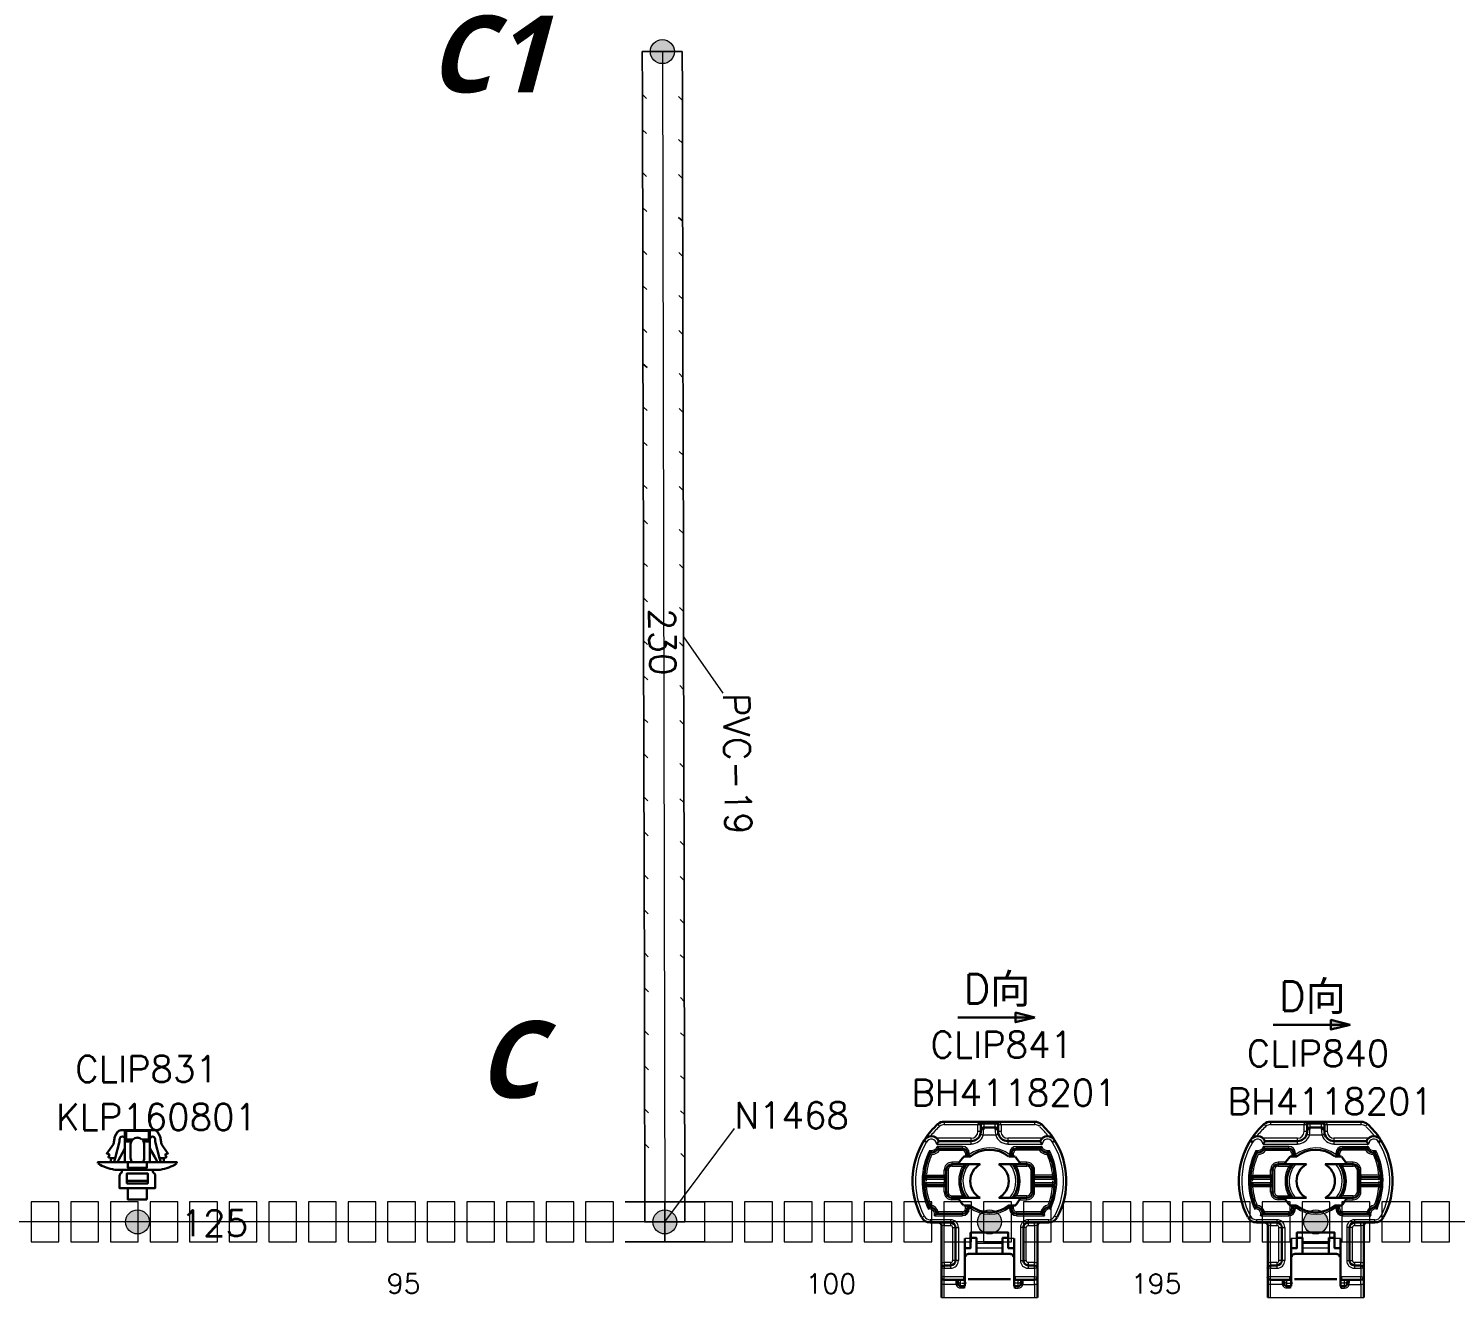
# Model space of a CAD drawing. Header units: millimetres. Extents: x 6 to 3615, y 6 to 858.
# Drawn here: x 669.3 to 818.1, y 187.4 to 319.7 of the extents above; entities that cross this region are included whole.
import ezdxf

# ---------------------------------------------------------------- set-up
doc = ezdxf.new("R2010")
doc.units = ezdxf.units.MM
doc.styles.add('SegoeUIBoldItalic_Style', font='segoeuiz.ttf')
doc.styles.add('Simplex_Style', font='simplex_.ttf')

msp = doc.modelspace()

# ---------------------------------------------------------------- hatches: boundary and pattern name
h = msp.add_hatch(color=0)
edge = h.paths.add_edge_path()
edge.add_arc((735.39, 317.29), 1.25, 0, 360)
h = msp.add_hatch(color=0)
edge = h.paths.add_edge_path()
edge.add_arc((735.39, 317.29), 1.25, 0, 360)
for points in [[(772.22, 217.09), (774.22, 216.59), (772.22, 216.09)], [(805.11, 216.33), (807.11, 215.83), (805.11, 215.33)]]:
    msp.add_hatch(color=0).paths.add_polyline_path(points)
h = msp.add_hatch(color=0)
edge = h.paths.add_edge_path()
edge.add_arc((680.65, 195.27), 1.25, 0, 360)
h = msp.add_hatch(color=0)
edge = h.paths.add_edge_path()
edge.add_arc((680.65, 195.27), 1.25, 0, 360)
h = msp.add_hatch(color=0)
edge = h.paths.add_edge_path()
edge.add_arc((735.65, 195.27), 1.25, 0, 360)
h = msp.add_hatch(color=0)
edge = h.paths.add_edge_path()
edge.add_arc((735.65, 195.27), 1.25, 0, 360)
h = msp.add_hatch(color=0)
edge = h.paths.add_edge_path()
edge.add_arc((769.5, 195.27), 1.25, 0, 360)
h = msp.add_hatch(color=0)
edge = h.paths.add_edge_path()
edge.add_arc((769.5, 195.27), 1.25, 0, 360)
h = msp.add_hatch(color=0)
edge = h.paths.add_edge_path()
edge.add_arc((803.53, 195.27), 1.25, 0, 360)
h = msp.add_hatch(color=0)
edge = h.paths.add_edge_path()
edge.add_arc((803.53, 195.27), 1.25, 0, 360)

# ---------------------------------------------------------------- linework, layer by layer
at = {"color": 0, "linetype": 'Continuous', "lineweight": 13, "flags": 128}
for points in [[(733.3, 317.29), (737.47, 317.3)], [(733.3, 317.29), (733.31, 313.22)], [(737.47, 317.3), (737.48, 313.23)], [(733.31, 313.22), (733.32, 309.15)], [(733.31, 312.81), (733.73, 312.41)], [(737.48, 312.21), (737.06, 312.62)], [(737.48, 313.23), (737.49, 309.16)], [(733.32, 309.15), (733.33, 305.08)], [(733.32, 309.15), (733.74, 308.75)], [(737.49, 307.74), (737.07, 308.14)], [(737.49, 309.16), (737.5, 305.09)], [(733.33, 305.08), (733.34, 301.02)], [(737.5, 305.09), (737.5, 301.03)], [(733.33, 304.68), (733.75, 304.27)], [(737.5, 304.08), (737.08, 304.48)], [(733.34, 301.02), (733.35, 296.95)], [(733.34, 301.02), (733.76, 300.61)], [(737.5, 301.03), (737.51, 296.96)], [(737.51, 299.6), (737.09, 300.01)], [(733.35, 296.95), (733.36, 292.88)], [(733.35, 296.54), (733.76, 296.14)], [(737.52, 295.94), (737.1, 296.35)], [(737.51, 296.96), (737.52, 292.89)], [(733.36, 292.88), (733.36, 288.81)], [(733.36, 292.88), (733.77, 292.48)], [(737.52, 291.47), (737.11, 291.87)], [(737.52, 292.89), (737.53, 288.82)], [(733.36, 288.81), (733.37, 284.75)], [(737.53, 288.82), (737.54, 284.76)], [(733.36, 288.41), (733.78, 288)], [(737.53, 287.81), (737.12, 288.21)], [(733.37, 284.75), (733.38, 280.68)], [(733.37, 284.75), (733.79, 284.34)], [(737.54, 284.76), (737.55, 280.69)], [(737.54, 283.33), (737.13, 283.74)], [(733.38, 280.68), (733.39, 276.61)], [(733.38, 280.27), (733.8, 279.87)], [(737.55, 279.67), (737.13, 280.08)], [(737.55, 280.69), (737.56, 276.62)], [(733.39, 276.61), (733.4, 272.54)], [(733.39, 276.61), (733.81, 276.21)], [(737.56, 275.2), (737.14, 275.6)], [(737.56, 276.62), (737.57, 272.55)], [(733.4, 272.54), (733.41, 268.48)], [(737.57, 272.55), (737.58, 268.49)], [(733.4, 272.14), (733.82, 271.73)], [(737.57, 271.54), (737.15, 271.94)], [(733.41, 268.48), (733.42, 264.41)], [(733.41, 268.48), (733.83, 268.07)], [(737.58, 268.49), (737.58, 264.42)], [(737.58, 267.06), (737.16, 267.47)], [(733.42, 264.41), (733.43, 260.34)], [(733.42, 264), (733.84, 263.6)], [(737.59, 263.4), (737.17, 263.81)], [(737.58, 264.42), (737.59, 260.35)], [(733.43, 260.34), (733.43, 256.27)], [(733.43, 260.34), (733.84, 259.94)], [(737.6, 258.93), (737.18, 259.33)], [(737.59, 260.35), (737.6, 256.28)], [(733.43, 256.27), (733.44, 252.21)], [(737.6, 256.28), (737.61, 252.22)], [(733.44, 255.87), (733.85, 255.46)], [(737.6, 255.27), (737.19, 255.67)], [(733.44, 252.21), (733.45, 248.14)], [(733.44, 252.21), (733.86, 251.8)], [(737.61, 252.22), (737.62, 248.15)], [(737.61, 250.79), (737.2, 251.2)], [(733.45, 248.14), (733.46, 244.07)], [(733.45, 247.73), (733.87, 247.33)], [(737.62, 247.13), (737.2, 247.54)], [(737.62, 248.15), (737.63, 244.08)], [(733.46, 244.07), (733.47, 240)], [(733.46, 244.07), (733.88, 243.67)], [(737.63, 244.08), (737.64, 240.01)], [(737.63, 242.66), (737.21, 243.06)], [(733.47, 240), (733.48, 235.94)], [(733.47, 239.6), (733.89, 239.19)], [(737.64, 240.01), (737.65, 235.95)], [(737.64, 239), (737.22, 239.4)], [(733.48, 235.94), (733.49, 231.87)], [(733.48, 235.94), (733.9, 235.53)], [(737.65, 235.95), (737.65, 231.88)], [(737.65, 234.52), (737.23, 234.93)], [(733.49, 231.87), (733.5, 227.8)], [(733.49, 231.46), (733.91, 231.06)], [(737.66, 230.86), (737.24, 231.27)], [(737.65, 231.88), (737.66, 227.81)], [(733.5, 227.8), (733.51, 223.73)], [(733.5, 227.8), (733.91, 227.4)], [(737.66, 227.81), (737.67, 223.74)], [(737.67, 226.39), (737.25, 226.79)], [(733.51, 223.73), (733.51, 219.67)], [(733.51, 223.33), (733.92, 222.92)], [(737.67, 223.74), (737.68, 219.68)], [(737.67, 222.73), (737.26, 223.13)], [(733.51, 219.67), (733.52, 215.6)], [(733.51, 219.67), (733.93, 219.26)], [(737.68, 219.68), (737.69, 215.61)], [(737.68, 218.25), (737.27, 218.66)], [(733.52, 215.6), (733.53, 211.53)], [(733.52, 215.19), (733.94, 214.79)], [(737.69, 214.59), (737.27, 215)], [(737.69, 215.61), (737.7, 211.54)], [(733.53, 211.53), (733.54, 207.46)], [(733.53, 211.53), (733.95, 211.13)], [(737.7, 211.54), (737.71, 207.47)], [(737.7, 210.12), (737.28, 210.52)], [(733.54, 207.46), (733.55, 203.4)], [(733.54, 207.06), (733.96, 206.65)], [(737.71, 206.46), (737.29, 206.86)], [(737.71, 207.47), (737.72, 203.41)], [(733.55, 203.4), (733.56, 199.33)], [(733.55, 203.4), (733.97, 202.99)], [(737.72, 203.41), (737.73, 199.34)], [(737.72, 201.98), (737.3, 202.39)], [(733.57, 195.26), (733.56, 199.33)], [(737.73, 195.27), (737.73, 199.34)], [(669.56, 193.18), (672.46, 193.18), (672.46, 197.35), (669.56, 197.35), (669.56, 193.18)], [(673.69, 193.18), (676.59, 193.18), (676.59, 197.35), (673.69, 197.35), (673.69, 193.18)], [(677.82, 193.18), (680.72, 193.18), (680.72, 197.35), (677.82, 197.35), (677.82, 193.18)], [(681.96, 193.18), (684.85, 193.18), (684.85, 197.35), (681.96, 197.35), (681.96, 193.18)], [(686.09, 193.18), (688.98, 193.18), (688.98, 197.35), (686.09, 197.35), (686.09, 193.18)], [(690.22, 193.18), (693.11, 193.18), (693.11, 197.35), (690.22, 197.35), (690.22, 193.18)], [(694.35, 193.18), (697.24, 193.18), (697.24, 197.35), (694.35, 197.35), (694.35, 193.18)], [(698.48, 193.18), (701.37, 193.18), (701.37, 197.35), (698.48, 197.35), (698.48, 193.18)], [(702.61, 193.18), (705.5, 193.18), (705.5, 197.35), (702.61, 197.35), (702.61, 193.18)], [(706.74, 193.18), (709.63, 193.18), (709.63, 197.35), (706.74, 197.35), (706.74, 193.18)], [(710.87, 193.18), (713.76, 193.18), (713.76, 197.35), (710.87, 197.35), (710.87, 193.18)], [(715, 193.18), (717.89, 193.18), (717.89, 197.35), (715, 197.35), (715, 193.18)], [(719.13, 193.18), (722.02, 193.18), (722.02, 197.35), (719.13, 197.35), (719.13, 193.18)], [(723.26, 193.18), (726.15, 193.18), (726.15, 197.35), (723.26, 197.35), (723.26, 193.18)], [(727.39, 193.18), (730.28, 193.18), (730.28, 197.35), (727.39, 197.35), (727.39, 193.18)], [(735.65, 197.35), (731.52, 197.35)], [(735.65, 193.18), (735.65, 197.35)], [(735.65, 197.35), (739.8, 197.35)], [(735.65, 193.18), (735.65, 197.35)], [(739.8, 193.18), (742.71, 193.18), (742.71, 197.35), (739.8, 197.35), (739.8, 193.18)], [(743.96, 193.18), (746.87, 193.18), (746.87, 197.35), (743.96, 197.35), (743.96, 193.18)], [(748.11, 193.18), (751.02, 193.18), (751.02, 197.35), (748.11, 197.35), (748.11, 193.18)], [(752.27, 193.18), (755.17, 193.18), (755.17, 197.35), (752.27, 197.35), (752.27, 193.18)], [(756.42, 193.18), (759.33, 193.18), (759.33, 197.35), (756.42, 197.35), (756.42, 193.18)], [(760.57, 193.18), (763.48, 193.18), (763.48, 197.35), (760.57, 197.35), (760.57, 193.18)], [(764.73, 193.18), (767.64, 193.18), (767.64, 197.35), (764.73, 197.35), (764.73, 193.18)], [(768.88, 193.18), (771.79, 193.18), (771.79, 197.35), (768.88, 197.35), (768.88, 193.18)], [(773.04, 193.18), (775.94, 193.18), (775.94, 197.35), (773.04, 197.35), (773.04, 193.18)], [(777.19, 193.18), (780.1, 193.18), (780.1, 197.35), (777.19, 197.35), (777.19, 193.18)], [(781.34, 193.18), (784.25, 193.18), (784.25, 197.35), (781.34, 197.35), (781.34, 193.18)], [(785.5, 193.18), (788.4, 193.18), (788.4, 197.35), (785.5, 197.35), (785.5, 193.18)], [(789.65, 193.18), (792.56, 193.18), (792.56, 197.35), (789.65, 197.35), (789.65, 193.18)], [(793.8, 193.18), (796.71, 193.18), (796.71, 197.35), (793.8, 197.35), (793.8, 193.18)], [(797.96, 193.18), (800.87, 193.18), (800.87, 197.35), (797.96, 197.35), (797.96, 193.18)], [(802.11, 193.18), (805.02, 193.18), (805.02, 197.35), (802.11, 197.35), (802.11, 193.18)], [(806.27, 193.18), (809.17, 193.18), (809.17, 197.35), (806.27, 197.35), (806.27, 193.18)], [(810.42, 193.18), (813.33, 193.18), (813.33, 197.35), (810.42, 197.35), (810.42, 193.18)], [(814.57, 193.18), (817.48, 193.18), (817.48, 197.35), (814.57, 197.35), (814.57, 193.18)], [(733.57, 195.26), (737.73, 195.27)], [(735.65, 193.18), (731.52, 193.18)], [(735.65, 193.18), (739.8, 193.18)]]:
    msp.add_lwpolyline(points, close=True, dxfattribs=at)
for points in [[(735.39, 317.29), (735.65, 195.27)], [(737.6, 256.28), (741.71, 250.39)], [(764.3, 205.24), (764.1, 205.46)], [(764.78, 205.72), (764.78, 205.42), (768.6, 205.42)], [(768.3, 205.42), (768.31, 205.48), (768.38, 205.57), (768.49, 205.65)], [(768.6, 204.7), (768.3, 204.7), (768.3, 205.42)], [(768.9, 205.55), (768.87, 205.55), (768.84, 205.55), (768.81, 205.55), (768.79, 205.54), (768.76, 205.54), (768.73, 205.53), (768.71, 205.52), (768.69, 205.51), (768.67, 205.51), (768.65, 205.49), (768.64, 205.48), (768.62, 205.47), (768.61, 205.46), (768.61, 205.45), (768.6, 205.43), (768.6, 205.42)], [(768.9, 205.47), (768.87, 205.47), (768.84, 205.46), (768.81, 205.46), (768.79, 205.46), (768.76, 205.45), (768.73, 205.45), (768.71, 205.44), (768.69, 205.43), (768.67, 205.42), (768.65, 205.41), (768.64, 205.4), (768.62, 205.39), (768.61, 205.38), (768.61, 205.36), (768.6, 205.35), (768.6, 205.34)], [(768.9, 205.72), (768.9, 205.55), (770.1, 205.55)], [(770.1, 205.47), (768.9, 205.47), (768.9, 205.55)], [(768.9, 205.47), (768.9, 204.92)], [(770.65, 205.54), (770.48, 205.66), (770.1, 205.72)], [(770.1, 204.92), (770.1, 205.72)], [(770.4, 205.42), (770.4, 205.43), (770.4, 205.45), (770.39, 205.46), (770.39, 205.47), (770.37, 205.48), (770.36, 205.49), (770.34, 205.5), (770.33, 205.51), (770.31, 205.52), (770.28, 205.53), (770.26, 205.53), (770.24, 205.54), (770.21, 205.54), (770.18, 205.55), (770.16, 205.55), (770.13, 205.55), (770.1, 205.55)], [(770.4, 205.34), (770.4, 205.35), (770.4, 205.36), (770.39, 205.38), (770.38, 205.39), (770.37, 205.4), (770.35, 205.41), (770.34, 205.42), (770.32, 205.43), (770.29, 205.44), (770.27, 205.45), (770.24, 205.45), (770.22, 205.46), (770.19, 205.46), (770.16, 205.46), (770.13, 205.47), (770.1, 205.47)], [(770.4, 205.42), (774.23, 205.42), (774.23, 205.72)], [(770.71, 205.42), (770.71, 204.7), (770.4, 204.7)], [(774.7, 205.24), (774.9, 205.46)], [(798.33, 205.24), (798.13, 205.46)], [(798.81, 205.72), (798.81, 205.42), (802.63, 205.42)], [(802.33, 205.42), (802.34, 205.48), (802.41, 205.57), (802.52, 205.65)], [(802.63, 204.7), (802.33, 204.7), (802.33, 205.42)], [(802.93, 205.55), (802.9, 205.55), (802.87, 205.55), (802.84, 205.55), (802.82, 205.54), (802.79, 205.54), (802.76, 205.53), (802.74, 205.52), (802.72, 205.51), (802.7, 205.51), (802.68, 205.49), (802.66, 205.48), (802.65, 205.47), (802.64, 205.46), (802.64, 205.45), (802.63, 205.43), (802.63, 205.42)], [(802.93, 205.47), (802.9, 205.47), (802.87, 205.46), (802.84, 205.46), (802.82, 205.46), (802.79, 205.45), (802.76, 205.45), (802.74, 205.44), (802.72, 205.43), (802.7, 205.42), (802.68, 205.41), (802.66, 205.4), (802.65, 205.39), (802.64, 205.38), (802.64, 205.36), (802.63, 205.35), (802.63, 205.34)], [(802.93, 205.72), (802.93, 205.55), (804.13, 205.55)], [(804.13, 205.47), (802.93, 205.47), (802.93, 205.55)], [(802.93, 205.47), (802.93, 204.92)], [(804.68, 205.54), (804.51, 205.66), (804.13, 205.72)], [(804.13, 204.92), (804.13, 205.72)], [(804.43, 205.42), (804.43, 205.43), (804.43, 205.45), (804.42, 205.46), (804.41, 205.47), (804.4, 205.48), (804.39, 205.49), (804.37, 205.5), (804.35, 205.51), (804.34, 205.52), (804.31, 205.53), (804.29, 205.53), (804.27, 205.54), (804.24, 205.54), (804.21, 205.55), (804.19, 205.55), (804.16, 205.55), (804.13, 205.55)], [(804.43, 205.34), (804.43, 205.35), (804.43, 205.36), (804.42, 205.38), (804.41, 205.39), (804.4, 205.4), (804.38, 205.41), (804.36, 205.42), (804.35, 205.43), (804.32, 205.44), (804.3, 205.45), (804.27, 205.45), (804.25, 205.46), (804.22, 205.46), (804.19, 205.46), (804.16, 205.47), (804.13, 205.47)], [(804.43, 205.42), (808.26, 205.42), (808.26, 205.72)], [(804.73, 205.42), (804.73, 204.7), (804.43, 204.7)], [(808.73, 205.24), (808.93, 205.46)], [(735.65, 195.27), (742.9, 205.02)], [(763.99, 203.39), (767.6, 203.39), (767.6, 203.99), (764, 203.99)], [(770.45, 204.41), (770.16, 204.32), (768.85, 204.32), (768.56, 204.41)], [(768.9, 204.92), (768.87, 204.92), (768.85, 204.92), (768.82, 204.91), (768.79, 204.91), (768.77, 204.9), (768.74, 204.89), (768.72, 204.88), (768.7, 204.86), (768.68, 204.85), (768.66, 204.83), (768.65, 204.82), (768.63, 204.8), (768.62, 204.78), (768.61, 204.76), (768.61, 204.74), (768.6, 204.72), (768.6, 204.7)], [(770.4, 204.7), (770.4, 204.72), (770.4, 204.74), (770.39, 204.76), (770.39, 204.78), (770.37, 204.8), (770.36, 204.82), (770.34, 204.83), (770.33, 204.85), (770.31, 204.86), (770.28, 204.88), (770.26, 204.89), (770.24, 204.9), (770.21, 204.91), (770.18, 204.91), (770.16, 204.92), (770.13, 204.92), (770.1, 204.92)], [(775.01, 203.99), (771.41, 203.99), (771.41, 203.39), (775.02, 203.39)], [(798.02, 203.39), (801.63, 203.39), (801.63, 203.99), (798.03, 203.99)], [(804.48, 204.41), (804.19, 204.32), (802.88, 204.32), (802.59, 204.41)], [(802.93, 204.92), (802.9, 204.92), (802.88, 204.92), (802.85, 204.91), (802.82, 204.91), (802.8, 204.9), (802.77, 204.89), (802.75, 204.88), (802.73, 204.86), (802.71, 204.85), (802.69, 204.83), (802.67, 204.82), (802.66, 204.8), (802.65, 204.78), (802.64, 204.76), (802.64, 204.74), (802.63, 204.72), (802.63, 204.7)], [(804.43, 204.7), (804.43, 204.72), (804.43, 204.74), (804.42, 204.76), (804.41, 204.78), (804.4, 204.8), (804.39, 204.82), (804.37, 204.83), (804.35, 204.85), (804.34, 204.86), (804.31, 204.88), (804.29, 204.89), (804.27, 204.9), (804.24, 204.91), (804.21, 204.91), (804.19, 204.92), (804.16, 204.92), (804.13, 204.92)], [(809.04, 203.99), (805.43, 203.99), (805.43, 203.39), (809.04, 203.39)], [(764.3, 202.74), (766.7, 202.74), (766.7, 203.14), (764.06, 203.14)], [(767.4, 202.28), (767.4, 202.44), (767, 202.44), (767, 202.09)], [(772.01, 202.09), (772.01, 202.44), (771.61, 202.44), (771.61, 202.28)], [(774.71, 202.74), (772.31, 202.74), (772.31, 203.14), (774.95, 203.14)], [(798.33, 202.74), (800.72, 202.74), (800.72, 203.14), (798.09, 203.14)], [(801.43, 202.28), (801.43, 202.44), (801.03, 202.44), (801.03, 202.09)], [(806.04, 202.09), (806.04, 202.44), (805.64, 202.44), (805.64, 202.28)], [(808.73, 202.74), (806.34, 202.74), (806.34, 203.14), (808.98, 203.14)], [(766.36, 201.49), (765.59, 201.49), (765.59, 201.09), (766.7, 201.09)], [(772.31, 201.09), (773.41, 201.09), (773.41, 201.49), (772.64, 201.49)], [(800.39, 201.49), (799.62, 201.49), (799.62, 201.09), (800.72, 201.09)], [(806.34, 201.09), (807.44, 201.09), (807.44, 201.49), (806.67, 201.49)], [(762.69, 199.74), (762.89, 199.73), (764.79, 199.73), (764.79, 199.33), (764.99, 199.33)], [(762.91, 200.14), (762.71, 200.15)], [(764.99, 200.14), (764.79, 200.14), (764.79, 200.69), (765.19, 200.69), (765.19, 198.38), (764.79, 198.38), (764.79, 198.93), (762.91, 198.93)], [(762.91, 199.93), (762.91, 200.14), (764.79, 200.14), (764.79, 199.73), (764.99, 199.73)], [(776.09, 200.14), (774.21, 200.14), (774.21, 200.69), (773.81, 200.69), (773.81, 198.38), (774.21, 198.38), (774.21, 198.93), (774.01, 198.93)], [(774.01, 200.14), (774.21, 200.14), (774.21, 199.73), (776.11, 199.73), (776.32, 199.74)], [(776.32, 199.33), (776.11, 199.33), (774.21, 199.33), (774.21, 199.73), (774.01, 199.73)], [(776.29, 200.15), (776.09, 200.14), (776.09, 199.93)], [(796.72, 199.74), (796.92, 199.73), (798.82, 199.73), (798.82, 199.33), (799.02, 199.33)], [(796.94, 200.14), (796.74, 200.15)], [(799.02, 200.14), (798.82, 200.14), (798.82, 200.69), (799.22, 200.69), (799.22, 198.38), (798.82, 198.38), (798.82, 198.93), (796.94, 198.93)], [(796.94, 199.93), (796.94, 200.14), (798.82, 200.14), (798.82, 199.73), (799.02, 199.73)], [(810.12, 200.14), (808.24, 200.14), (808.24, 200.69), (807.84, 200.69), (807.84, 198.38), (808.24, 198.38), (808.24, 198.93), (808.04, 198.93)], [(808.04, 200.14), (808.24, 200.14), (808.24, 199.73), (810.14, 199.73), (810.34, 199.74)], [(810.34, 199.33), (810.14, 199.33), (808.24, 199.33), (808.24, 199.73), (808.04, 199.73)], [(810.32, 200.15), (810.12, 200.14), (810.12, 199.93)], [(764.99, 198.93), (764.79, 198.93), (764.79, 199.33), (762.89, 199.33), (762.69, 199.33)], [(766.36, 197.58), (765.59, 197.58), (765.59, 197.98), (766.7, 197.98)], [(772.64, 197.58), (773.41, 197.58), (773.41, 197.98), (772.31, 197.98)], [(776.09, 198.93), (774.21, 198.93), (774.21, 199.33), (774.01, 199.33)], [(776.09, 199.13), (776.09, 199.14), (776.09, 199.14), (776.1, 199.17), (776.11, 199.33)], [(799.02, 198.93), (798.82, 198.93), (798.82, 199.33), (796.92, 199.33), (796.72, 199.33)], [(800.39, 197.58), (799.62, 197.58), (799.62, 197.98), (800.72, 197.98)], [(806.67, 197.58), (807.44, 197.58), (807.44, 197.98), (806.34, 197.98)], [(810.12, 198.93), (808.24, 198.93), (808.24, 199.33), (808.04, 199.33)], [(810.12, 199.13), (810.12, 199.14), (810.12, 199.14), (810.13, 199.17), (810.14, 199.33)], [(767.4, 196.79), (767.4, 196.63), (767, 196.63), (767, 196.98)], [(771.61, 196.79), (771.61, 196.63), (772.01, 196.63), (772.01, 196.98)], [(801.43, 196.79), (801.43, 196.63), (801.03, 196.63), (801.03, 196.98)], [(805.64, 196.79), (805.64, 196.63), (806.04, 196.63), (806.04, 196.98)], [(735.65, 195.27), (640.65, 195.27)], [(1005.65, 195.27), (735.65, 195.27)], [(762.45, 195.72), (762.71, 195.87)], [(764.79, 195.2), (764.79, 194.9), (765.47, 194.9), (765.47, 195.5), (763.33, 195.5), (763.33, 195.2)], [(763.76, 195.92), (766.7, 195.92), (766.7, 196.33), (764.15, 196.33)], [(774.86, 196.33), (772.31, 196.33), (772.31, 195.92), (775.25, 195.92)], [(775.68, 195.2), (775.68, 195.5), (773.54, 195.5), (773.54, 194.9), (774.21, 194.9), (774.21, 191.04), (774.51, 191.04)], [(774.51, 194.9), (774.21, 194.9), (774.21, 195.2)], [(776.56, 195.72), (776.29, 195.87)], [(796.47, 195.72), (796.74, 195.87)], [(798.82, 195.2), (798.82, 194.9), (799.5, 194.9), (799.5, 195.5), (797.36, 195.5), (797.36, 195.2)], [(797.79, 195.92), (800.72, 195.92), (800.72, 196.33), (798.18, 196.33)], [(808.89, 196.33), (806.34, 196.33), (806.34, 195.92), (809.28, 195.92)], [(809.71, 195.2), (809.71, 195.5), (807.57, 195.5), (807.57, 194.9), (808.24, 194.9), (808.24, 191.04), (808.54, 191.04)], [(808.54, 194.9), (808.24, 194.9), (808.24, 195.2)], [(810.59, 195.72), (810.32, 195.87)], [(764.49, 191.04), (764.79, 191.04), (764.79, 190.44), (765.47, 190.44), (765.47, 191.04), (764.79, 191.04), (764.79, 194.9), (764.49, 194.9)], [(765.97, 191.24), (765.67, 191.24), (765.67, 194.7), (766.27, 194.7), (766.27, 191.24), (765.97, 191.24)], [(767.54, 193.53), (766.93, 193.53)], [(772.07, 193.53), (771.46, 193.53)], [(772.73, 191.24), (773.34, 191.24), (773.34, 194.7), (772.73, 194.7), (772.73, 191.24)], [(798.52, 191.04), (798.82, 191.04), (798.82, 190.44), (799.5, 190.44), (799.5, 191.04), (798.82, 191.04), (798.82, 194.9), (798.52, 194.9)], [(800, 191.24), (799.7, 191.24), (799.7, 194.7), (800.3, 194.7), (800.3, 191.24), (800, 191.24)], [(801.57, 193.53), (800.96, 193.53)], [(806.1, 193.53), (805.49, 193.53)], [(806.76, 191.24), (807.36, 191.24), (807.36, 194.7), (806.76, 194.7), (806.76, 191.24)], [(770.87, 193.21), (768.14, 193.21)], [(770.87, 193.02), (768.14, 193.02)], [(768.14, 192.58), (770.87, 192.58)], [(804.9, 193.21), (802.16, 193.21)], [(804.9, 193.02), (802.16, 193.02)], [(802.16, 192.58), (804.9, 192.58)], [(774.51, 190.44), (774.21, 190.44), (774.21, 191.04), (773.54, 191.04), (773.54, 190.44), (774.21, 190.44), (774.21, 189.54), (774.51, 189.54)], [(808.54, 190.44), (808.24, 190.44), (808.24, 191.04), (807.57, 191.04), (807.57, 190.44), (808.24, 190.44), (808.24, 189.54), (808.54, 189.54)], [(766.93, 189.53), (766.85, 189.53), (764.79, 189.54), (764.79, 190.44), (764.49, 190.44)], [(766.21, 188.79), (766.02, 188.73), (764.79, 188.73), (764.79, 189.54), (764.49, 189.54)], [(765.99, 189.23), (765.99, 188.98)], [(766.49, 189.2), (766.29, 189.16), (766.22, 189.1), (766.21, 189.08)], [(766.21, 189.08), (766.22, 189.06), (766.23, 189.04), (766.25, 189.02), (766.26, 189), (766.28, 188.98), (766.3, 188.96), (766.33, 188.95), (766.35, 188.93), (766.38, 188.92), (766.41, 188.92), (766.44, 188.91), (766.47, 188.91), (766.49, 188.91)], [(766.93, 189.2), (766.49, 189.2), (766.49, 189.23)], [(766.85, 188.38), (766.49, 188.38), (766.49, 189.2)], [(766.93, 190.24), (767, 190.24)], [(767, 189.74), (766.93, 189.74)], [(772.01, 190.24), (772.07, 190.24)], [(772.07, 189.74), (772.01, 189.74)], [(774.51, 188.73), (774.21, 188.73), (774.21, 189.54), (772.16, 189.53), (772.07, 189.53)], [(772.07, 189.2), (772.51, 189.2), (772.51, 189.23)], [(772.16, 188.38), (772.51, 188.38), (772.51, 189.2)], [(772.51, 189.2), (772.72, 189.16), (772.78, 189.1), (772.8, 189.08)], [(772.51, 188.91), (772.54, 188.91), (772.57, 188.91), (772.6, 188.92), (772.62, 188.93), (772.65, 188.94), (772.67, 188.95), (772.7, 188.96), (772.72, 188.98), (772.74, 189), (772.76, 189.02), (772.77, 189.04), (772.79, 189.06), (772.8, 189.08)], [(773.01, 188.98), (773.01, 189.23)], [(800.96, 189.53), (800.88, 189.53), (798.82, 189.54), (798.82, 190.44), (798.52, 190.44)], [(800.24, 188.79), (800.05, 188.73), (798.82, 188.73), (798.82, 189.54), (798.52, 189.54)], [(800.02, 189.23), (800.02, 188.98)], [(800.52, 189.2), (800.32, 189.16), (800.25, 189.1), (800.24, 189.08)], [(800.24, 189.08), (800.25, 189.06), (800.26, 189.04), (800.28, 189.02), (800.29, 189), (800.31, 188.98), (800.33, 188.96), (800.36, 188.95), (800.38, 188.93), (800.41, 188.92), (800.44, 188.92), (800.47, 188.91), (800.49, 188.91), (800.52, 188.91)], [(800.96, 189.2), (800.52, 189.2), (800.52, 189.23)], [(800.88, 188.38), (800.52, 188.38), (800.52, 189.2)], [(800.96, 190.24), (801.03, 190.24)], [(801.03, 189.74), (800.96, 189.74)], [(806.04, 190.24), (806.1, 190.24)], [(806.1, 189.74), (806.04, 189.74)], [(808.54, 188.73), (808.24, 188.73), (808.24, 189.54), (806.19, 189.53), (806.1, 189.53)], [(806.1, 189.2), (806.54, 189.2), (806.54, 189.23)], [(806.19, 188.38), (806.54, 188.38), (806.54, 189.2)], [(806.54, 189.2), (806.74, 189.16), (806.81, 189.1), (806.83, 189.08)], [(806.54, 188.91), (806.57, 188.91), (806.6, 188.91), (806.62, 188.92), (806.65, 188.93), (806.68, 188.94), (806.7, 188.95), (806.73, 188.96), (806.75, 188.98), (806.77, 189), (806.79, 189.02), (806.8, 189.04), (806.82, 189.06), (806.83, 189.08)], [(807.04, 188.98), (807.04, 189.23)], [(764.49, 187.4), (764.79, 187.4), (764.79, 188.73), (764.49, 188.73)], [(766.2, 188.88), (766.19, 188.89), (766.19, 188.9), (766.18, 188.91), (766.18, 188.92), (766.17, 188.93), (766.16, 188.94), (766.15, 188.95), (766.14, 188.96), (766.12, 188.96), (766.11, 188.97), (766.09, 188.97), (766.07, 188.98), (766.05, 188.98), (766.03, 188.98), (766.01, 188.98), (765.99, 188.98)], [(766.93, 188.9), (766.85, 188.9)], [(766.93, 188.73), (767, 188.73)], [(772.01, 188.73), (772.07, 188.73)], [(772.16, 188.9), (772.07, 188.9)], [(772.8, 188.79), (772.99, 188.73), (774.21, 188.73), (774.21, 187.4), (774.51, 187.4)], [(773.01, 188.98), (772.99, 188.98), (772.97, 188.98), (772.95, 188.98), (772.93, 188.98), (772.92, 188.97), (772.9, 188.97), (772.88, 188.96), (772.87, 188.96), (772.86, 188.95), (772.84, 188.94), (772.83, 188.93), (772.83, 188.92), (772.82, 188.91), (772.82, 188.9), (772.81, 188.89), (772.81, 188.88)], [(798.52, 187.4), (798.82, 187.4), (798.82, 188.73), (798.52, 188.73)], [(800.22, 188.88), (800.22, 188.89), (800.22, 188.9), (800.21, 188.91), (800.21, 188.92), (800.2, 188.93), (800.19, 188.94), (800.18, 188.95), (800.16, 188.96), (800.15, 188.96), (800.14, 188.97), (800.12, 188.97), (800.1, 188.98), (800.08, 188.98), (800.06, 188.98), (800.04, 188.98), (800.02, 188.98)], [(800.96, 188.9), (800.88, 188.9)], [(800.96, 188.73), (801.03, 188.73)], [(806.04, 188.73), (806.1, 188.73)], [(806.19, 188.9), (806.1, 188.9)], [(806.83, 188.79), (807.02, 188.73), (808.24, 188.73), (808.24, 187.4), (808.54, 187.4)], [(807.04, 188.98), (807.02, 188.98), (807, 188.98), (806.98, 188.98), (806.96, 188.98), (806.95, 188.97), (806.93, 188.97), (806.91, 188.96), (806.9, 188.96), (806.89, 188.95), (806.87, 188.94), (806.86, 188.93), (806.85, 188.92), (806.85, 188.91), (806.84, 188.9), (806.84, 188.89), (806.84, 188.88)], [(764.79, 187.4), (774.21, 187.4)], [(798.82, 187.4), (808.24, 187.4)]]:
    msp.add_lwpolyline(points, dxfattribs=at)
at = {"color": 0, "linetype": 'Continuous', "lineweight": 30, "flags": 128}
for points in [[(766.22, 216.59), (774.22, 216.59)], [(799.11, 215.83), (807.11, 215.83)], [(774.23, 205.72), (764.78, 205.72)], [(768.6, 205.42), (768.6, 204.7)], [(770.4, 204.7), (770.4, 205.42)], [(808.26, 205.72), (798.81, 205.72)], [(802.63, 205.42), (802.63, 204.7)], [(804.43, 204.7), (804.43, 205.42)], [(678.33, 201.93), (677.88, 201.93), (677.61, 202.01), (677.73, 202.3), (677.45, 202.42), (678.14, 203.39), (678.28, 204.17), (678.56, 204.65)], [(678.79, 203.9), (678.79, 203.66), (678.33, 201.93), (678.21, 201.5), (678.54, 201.5)], [(682.38, 204.84), (679.34, 204.84), (679.34, 202.91), (678.87, 202.08), (678.66, 201.71), (678.54, 201.5)], [(678.9, 204.84), (679.34, 204.84)], [(681.12, 203.87), (681.82, 203.87), (681.82, 204.78), (679.46, 204.78), (679.46, 203.87), (680.16, 203.87)], [(682.74, 201.5), (682.62, 201.71), (682.41, 202.08), (681.94, 202.91), (681.94, 204.84)], [(682.72, 204.65), (683, 204.17), (683.14, 203.39), (683.83, 202.42), (683.55, 202.3), (683.67, 202.01), (683.4, 201.93), (682.95, 201.93), (682.49, 203.66), (682.49, 203.9)], [(770.1, 205.12), (768.9, 205.12)], [(804.13, 205.12), (802.93, 205.12)], [(679.34, 202.91), (679.34, 201.5)], [(680.01, 203.67), (679.36, 203.67), (679.38, 203.71)], [(679.93, 203.35), (679.93, 201.97)], [(681.27, 203.67), (681.92, 203.67), (681.9, 203.71)], [(681.35, 201.97), (681.35, 203.35)], [(681.94, 202.91), (681.94, 201.5)], [(762.94, 203.6), (762.68, 203.75)], [(764.19, 202.94), (766.7, 202.94)], [(767.6, 203.69), (764.22, 203.69)], [(767.2, 202.44), (767.2, 202.09), (767.31, 202.09)], [(774.79, 203.69), (771.41, 203.69)], [(772.18, 202.09), (771.81, 202.09), (771.81, 202.44)], [(772.31, 202.94), (774.82, 202.94)], [(776.07, 203.6), (776.33, 203.75)], [(796.97, 203.6), (796.71, 203.75)], [(798.22, 202.94), (800.72, 202.94)], [(801.63, 203.69), (798.25, 203.69)], [(801.23, 202.44), (801.23, 202.09), (801.34, 202.09)], [(808.82, 203.69), (805.43, 203.69)], [(806.21, 202.09), (805.84, 202.09), (805.84, 202.44)], [(806.34, 202.94), (808.85, 202.94)], [(810.09, 203.6), (810.35, 203.75)], [(679.65, 201.5), (676.51, 201.5), (677.88, 201.5), (677.88, 201.93)], [(676.51, 201.5), (676.51, 201.38)], [(684.77, 201.5), (681.62, 201.5), (681.62, 200.9), (679.65, 200.9), (679.65, 201.5), (681.62, 201.5)], [(682.95, 201.93), (683.07, 201.5), (682.74, 201.5)], [(683.4, 201.93), (683.4, 201.5), (684.77, 201.5), (684.77, 201.38)], [(768.53, 201.29), (765.59, 201.29)], [(767.2, 202.09), (766.83, 202.09)], [(767.48, 202.09), (767.31, 202.09), (767.4, 202.28)], [(770.47, 201.29), (773.41, 201.29)], [(771.52, 202.09), (771.7, 202.09)], [(771.81, 202.09), (771.7, 202.09), (771.61, 202.28)], [(802.56, 201.29), (799.62, 201.29)], [(801.23, 202.09), (800.86, 202.09)], [(801.51, 202.09), (801.34, 202.09), (801.43, 202.28)], [(804.5, 201.29), (807.44, 201.29)], [(805.55, 202.09), (805.73, 202.09)], [(805.84, 202.09), (805.73, 202.09), (805.64, 202.28)], [(679.03, 200.71), (678.28, 200.71)], [(682.49, 200.16), (682.49, 198.78), (678.79, 198.78), (678.79, 200.16)], [(679.03, 200.49), (679.03, 200.71), (682.25, 200.71)], [(679.55, 199.29), (679.55, 200.33), (681.72, 200.33), (681.72, 199.29), (679.55, 199.29)], [(681.72, 199.57), (679.55, 199.57)], [(683, 200.71), (682.25, 200.71), (682.25, 200.49)], [(764.79, 199.93), (762.91, 199.93)], [(764.99, 200.69), (764.99, 198.38)], [(774.01, 198.38), (774.01, 200.69)], [(776.09, 199.93), (774.21, 199.93)], [(798.82, 199.93), (796.94, 199.93)], [(799.02, 200.69), (799.02, 198.38)], [(808.04, 198.38), (808.04, 200.69)], [(810.12, 199.93), (808.24, 199.93)], [(681.62, 197.6), (679.65, 197.6), (679.65, 198.78), (681.62, 198.78), (681.62, 197.6)], [(762.91, 198.93), (762.76, 199.07)], [(762.91, 199.13), (764.79, 199.13)], [(774.21, 199.13), (776.09, 199.13)], [(776.09, 198.93), (776.24, 199.07)], [(776.1, 199.13), (776.1, 199.13)], [(796.94, 198.93), (796.79, 199.07)], [(796.94, 199.13), (798.82, 199.13)], [(808.24, 199.13), (810.12, 199.13)], [(810.12, 199.13), (810.13, 199.13)], [(810.12, 198.93), (810.27, 199.07)], [(765.59, 197.78), (768.53, 197.78)], [(766.83, 196.98), (767.31, 196.98)], [(767.2, 196.98), (767.2, 196.63)], [(767.4, 196.79), (767.31, 196.98), (767.48, 196.98)], [(770.47, 197.78), (773.41, 197.78)], [(771.7, 196.98), (771.52, 196.98)], [(771.61, 196.79), (771.7, 196.98), (771.81, 196.98)], [(771.81, 196.63), (771.81, 196.98), (772.18, 196.98)], [(799.62, 197.78), (802.56, 197.78)], [(800.86, 196.98), (801.34, 196.98)], [(801.23, 196.98), (801.23, 196.63)], [(801.43, 196.79), (801.34, 196.98), (801.51, 196.98)], [(804.5, 197.78), (807.44, 197.78)], [(805.73, 196.98), (805.55, 196.98)], [(805.64, 196.79), (805.73, 196.98), (805.84, 196.98)], [(805.84, 196.63), (805.84, 196.98), (806.21, 196.98)], [(763.33, 195.2), (765.47, 195.2)], [(766.7, 196.12), (763.98, 196.12), (763.94, 196.08)], [(775.07, 196.08), (775.03, 196.12), (772.31, 196.12)], [(773.54, 195.2), (775.68, 195.2)], [(797.36, 195.2), (799.5, 195.2)], [(800.72, 196.12), (798.01, 196.12), (797.97, 196.08)], [(809.1, 196.08), (809.05, 196.12), (806.34, 196.12)], [(807.57, 195.2), (809.71, 195.2)], [(764.49, 194.9), (764.49, 187.4)], [(765.97, 194.7), (765.97, 191.24)], [(766.93, 192.54), (767.54, 192.54), (767.54, 194.16), (771.46, 194.16), (771.46, 192.54), (772.07, 192.54)], [(766.93, 193.53), (766.93, 189.23), (767, 189.23)], [(768.14, 191.93), (768.14, 193.61), (767.54, 193.61)], [(771.46, 193.61), (770.87, 193.61), (770.87, 191.93)], [(772.07, 193.53), (772.07, 189.23), (772.16, 189.23)], [(773.04, 191.24), (773.04, 194.7)], [(774.51, 187.4), (774.51, 194.9)], [(798.52, 194.9), (798.52, 187.4)], [(800, 194.7), (800, 191.24)], [(800.96, 192.54), (801.57, 192.54), (801.57, 194.16), (805.49, 194.16), (805.49, 192.54), (806.1, 192.54)], [(800.96, 193.53), (800.96, 189.23), (801.03, 189.23)], [(802.16, 191.93), (802.16, 193.61), (801.57, 193.61)], [(805.49, 193.61), (804.9, 193.61), (804.9, 191.93)], [(806.1, 193.53), (806.1, 189.23), (806.19, 189.23)], [(807.07, 191.24), (807.07, 194.7)], [(808.54, 187.4), (808.54, 194.9)], [(765.47, 190.74), (764.79, 190.74)], [(767, 190.74), (766.93, 190.74)], [(767.3, 191.93), (771.71, 191.93)], [(772.07, 190.74), (772.01, 190.74)], [(774.21, 190.74), (773.54, 190.74)], [(799.5, 190.74), (798.82, 190.74)], [(801.03, 190.74), (800.96, 190.74)], [(801.33, 191.93), (805.74, 191.93)], [(806.1, 190.74), (806.04, 190.74)], [(808.24, 190.74), (807.57, 190.74)], [(764.79, 189.23), (766.85, 189.23)], [(766.2, 189.03), (766.2, 188.88)], [(766.85, 189.53), (766.85, 189.23), (766.93, 189.23), (766.93, 188.58), (766.49, 188.58)], [(771.71, 189.29), (767.3, 189.29)], [(772.01, 189.23), (772.07, 189.23), (772.07, 188.58), (772.51, 188.58)], [(772.16, 189.53), (772.16, 189.23), (774.21, 189.23)], [(772.81, 188.88), (772.81, 189.03)], [(798.82, 189.23), (800.88, 189.23)], [(800.22, 189.03), (800.22, 188.88)], [(800.88, 189.53), (800.88, 189.23), (800.96, 189.23), (800.96, 188.58), (800.52, 188.58)], [(805.74, 189.29), (801.33, 189.29)], [(806.04, 189.23), (806.1, 189.23), (806.1, 188.58), (806.54, 188.58)], [(806.19, 189.53), (806.19, 189.23), (808.24, 189.23)], [(806.84, 188.88), (806.84, 189.03)], [(766.85, 188.58), (766.85, 188.38)], [(772.16, 188.38), (772.16, 188.58)], [(800.88, 188.58), (800.88, 188.38)], [(806.19, 188.38), (806.19, 188.58)]]:
    msp.add_lwpolyline(points, dxfattribs=at)
for points in [[(774.22, 216.59), (772.22, 216.09), (772.22, 217.09)], [(807.11, 215.83), (805.11, 215.33), (805.11, 216.33)]]:
    msp.add_lwpolyline(points, close=True, dxfattribs=at)
at = {"color": 0, "linetype": 'Continuous', "lineweight": 13}
for centre in [(735.39, 317.29), (735.39, 317.29), (680.65, 195.27), (680.65, 195.27), (735.65, 195.27), (735.65, 195.27), (769.5, 195.27), (769.5, 195.27), (803.53, 195.27), (803.53, 195.27)]:
    msp.add_circle(centre, 1.25, dxfattribs=at)
at = {"color": 0, "linetype": 'Continuous', "lineweight": 30}
for centre, radius, start, end in [((769.45, 199.58), 7.95, 132, 147), ((764.78, 204.7), 1.02, 90, 131), ((768.88, 204.74), 0.977, 89, 114), ((768.9, 205.42), 0.302, 91, -180), ((770.1, 205.42), 0.302, 1, 90), ((774.22, 204.7), 1.02, 48, 89), ((769.56, 199.58), 7.95, 33, 48), ((803.48, 199.58), 7.95, 132, 147), ((798.81, 204.7), 1.02, 90, 131), ((802.91, 204.74), 0.977, 89, 114), ((802.93, 205.42), 0.302, 91, -180), ((804.13, 205.42), 0.302, 1, 90), ((808.25, 204.7), 1.02, 48, 89), ((803.59, 199.58), 7.95, 33, 48), ((678.92, 204.42), 0.417, 93, 149), ((679.07, 203.9), 0.276, 0, -180), ((680.62, 203.38), 0.674, 112, 133), ((680.64, 203.35), 0.708, 90, 111), ((680.66, 203.49), 0.565, 65, 92), ((680.65, 203.38), 0.674, 47, 68), ((682.21, 203.9), 0.276, 0, -180), ((682.38, 204.42), 0.417, 32, 88), ((763.43, 203.35), 0.854, 24, 152), ((767.6, 204.7), 1, -90, -11), ((766.99, 204.75), 1.61, -8, -2), ((768.9, 204.82), 0.302, 91, -180), ((770.1, 204.82), 0.302, 1, 90), ((772.02, 204.75), 1.61, -178, -172), ((771.41, 204.7), 1, -169, -90), ((775.57, 203.35), 0.854, 28, 156), ((797.46, 203.35), 0.854, 24, 152), ((801.63, 204.7), 1, -90, -11), ((801.02, 204.75), 1.61, -8, -2), ((802.93, 204.82), 0.302, 91, -180), ((804.13, 204.82), 0.302, 1, 90), ((806.05, 204.75), 1.61, -178, -172), ((805.43, 204.7), 1, -169, -90), ((809.6, 203.35), 0.854, 28, 156), ((679.81, 203.54), 0.474, 164, 179), ((680.26, 203.37), 0.943, 148, 155), ((680.69, 203.34), 0.76, 153, -180), ((680.35, 203.52), 0.375, 138, 156), ((680.32, 203.61), 0.297, 126, 150), ((680.71, 203.39), 0.615, 26, 37), ((680.66, 203.35), 0.688, 0, 30), ((681.49, 203.61), 0.422, 24, 39), ((681.58, 203.62), 0.339, 17, 32), ((681.47, 203.54), 0.477, 1, 16), ((769.51, 199.53), 8.03, 148, -152), ((769.51, 199.53), 6.82, 154, -157), ((764.62, 203.27), 1.47, -157, -148), ((763.43, 203.35), 0.852, -95, -29), ((770.75, 206.94), 8.62, -149, -148), ((762.07, 205.11), 2.57, -42, -34), ((761.26, 201.15), 3.44, 32, 36), ((760.36, 200.69), 4.44, 27, 30), ((766.7, 202.44), 0.497, 0, 90), ((769.5, 199.54), 3.26, 52, 129), ((772.31, 202.44), 0.497, 90, -180), ((778.78, 200.58), 4.61, 149, 152), ((776.97, 205.13), 2.61, -146, -138), ((775.57, 203.35), 0.854, -152, -86), ((777.75, 201.15), 3.44, 144, 148), ((772.93, 204.05), 3.12, -34, -30), ((769.5, 199.53), 6.82, -23, 26), ((774.39, 203.27), 1.47, -32, -23), ((769.49, 199.53), 8.03, -28, 32), ((803.54, 199.53), 8.03, 148, -152), ((803.53, 199.53), 6.82, 154, -157), ((798.65, 203.27), 1.47, -157, -148), ((797.46, 203.35), 0.852, -95, -29), ((804.78, 206.94), 8.62, -149, -148), ((796.1, 205.11), 2.57, -42, -34), ((795.28, 201.15), 3.44, 32, 36), ((794.39, 200.69), 4.44, 27, 30), ((800.73, 202.44), 0.497, 0, 90), ((803.53, 199.54), 3.26, 52, 129), ((806.34, 202.44), 0.497, 90, -180), ((812.81, 200.58), 4.61, 149, 152), ((811, 205.13), 2.61, -146, -138), ((809.6, 203.35), 0.854, -152, -86), ((811.78, 201.15), 3.44, 144, 148), ((806.96, 204.05), 3.12, -34, -30), ((808.42, 203.27), 1.47, -32, -23), ((803.53, 199.53), 6.82, -23, 26), ((803.52, 199.53), 8.03, -28, 32), ((679.12, 205.64), 5, -121, -100), ((680.64, 201.95), 0.711, -180, -138), ((680.64, 201.95), 0.711, -42, 0), ((682.16, 205.64), 5, -80, -59), ((765.6, 200.68), 0.604, 90, 179), ((769.59, 199.46), 3.81, 136, 151), ((769.5, 199.53), 3, 144, -145), ((768.63, 198.04), 3.6, 115, 121), ((769.5, 199.53), 2, 119, -119), ((769.51, 199.53), 2, -61, 61), ((769.51, 199.53), 3, -36, 35), ((769.31, 196.08), 5.84, 59, 63), ((769.51, 199.53), 3.69, 28, 43), ((773.41, 200.68), 0.604, 0, 89), ((799.62, 200.68), 0.604, 90, 179), ((803.62, 199.46), 3.81, 136, 151), ((803.53, 199.53), 3, 144, -145), ((802.66, 198.04), 3.6, 115, 121), ((803.53, 199.53), 2, 119, -119), ((803.53, 199.53), 2, -61, 61), ((803.54, 199.53), 3, -36, 35), ((803.34, 196.08), 5.84, 59, 63), ((803.54, 199.53), 3.69, 28, 43), ((807.44, 200.68), 0.604, 0, 89), ((679.03, 200.16), 0.237, 109, -180), ((678.91, 200.5), 0.112, -72, 2), ((682.37, 200.49), 0.112, 179, -107), ((682.25, 200.16), 0.237, 0, 71), ((762.91, 200.14), 0.201, 175, -90), ((764.3, 199.66), 1.42, 169, 177), ((764.79, 200.14), 0.206, -89, -1), ((774.22, 200.14), 0.206, -179, -91), ((776.09, 200.14), 0.206, -89, -1), ((773.99, 199.59), 2.13, 4, 10), ((796.94, 200.14), 0.201, 175, -90), ((798.33, 199.66), 1.42, 169, 177), ((798.82, 200.14), 0.206, -89, -1), ((808.25, 200.14), 0.206, -179, -91), ((810.11, 200.14), 0.206, -89, -1), ((808.02, 199.59), 2.13, 4, 10), ((762.92, 198.92), 0.216, 94, 169), ((764.89, 199.38), 2, -179, -173), ((764.79, 198.93), 0.206, 1, 89), ((765.6, 198.38), 0.604, -180, -91), ((774.04, 210.71), 14.69, -120, -119), ((765.1, 210.79), 14.7, -62, -61), ((773.41, 198.38), 0.604, -90, -1), ((774.22, 198.93), 0.206, 91, 179), ((776.09, 198.92), 0.216, 12, 87), ((796.95, 198.92), 0.216, 94, 169), ((798.92, 199.38), 2, -179, -173), ((798.82, 198.93), 0.206, 1, 89), ((799.62, 198.38), 0.604, -180, -91), ((808.07, 210.71), 14.69, -120, -119), ((799.13, 210.79), 14.7, -62, -61), ((807.44, 198.38), 0.604, -90, -1), ((808.25, 198.93), 0.206, 91, 179), ((810.11, 198.92), 0.216, 12, 87), ((764.86, 195.73), 1.96, 146, 153), ((769.39, 192.5), 7.53, 143, 145), ((763.23, 196.08), 0.753, 3, 89), ((769.49, 199.53), 3.69, -152, -137), ((766.7, 196.62), 0.497, -90, 0), ((769.5, 199.53), 3.26, -128, -51), ((772.31, 196.62), 0.497, -180, -90), ((769.41, 199.6), 3.81, -44, -29), ((775.78, 196.08), 0.753, 91, 177), ((771.6, 193.9), 5.09, 35, 37), ((773.78, 195.53), 2.38, 27, 33), ((798.89, 195.73), 1.96, 146, 153), ((803.42, 192.5), 7.53, 143, 145), ((797.26, 196.08), 0.753, 3, 89), ((803.52, 199.53), 3.69, -152, -137), ((800.73, 196.62), 0.497, -90, 0), ((803.53, 199.53), 3.26, -128, -51), ((806.34, 196.62), 0.497, -180, -90), ((803.44, 199.6), 3.81, -44, -29), ((809.8, 196.08), 0.753, 91, 177), ((805.63, 193.9), 5.09, 35, 37), ((807.8, 195.53), 2.38, 27, 33), ((763.33, 196.21), 1.01, -152, -90), ((762.65, 197.4), 1.85, -53, -46), ((762.56, 197.5), 1.98, -44, -36), ((764.19, 194.9), 0.302, 1, 90), ((764.23, 194.97), 0.221, 48, 69), ((765.47, 194.7), 0.497, 0, 90), ((773.53, 194.7), 0.497, 90, -180), ((774.82, 194.9), 0.302, 91, -180), ((776.45, 197.51), 1.98, -144, -136), ((775.97, 196.92), 1.23, -137, -126), ((775.67, 196.21), 1.01, -90, -28), ((797.36, 196.21), 1.01, -152, -90), ((796.68, 197.4), 1.85, -53, -46), ((796.59, 197.5), 1.98, -44, -36), ((798.22, 194.9), 0.302, 1, 90), ((798.26, 194.97), 0.221, 48, 69), ((799.5, 194.7), 0.497, 0, 90), ((807.56, 194.7), 0.497, 90, -180), ((808.85, 194.9), 0.302, 91, -180), ((810.48, 197.51), 1.98, -144, -136), ((810, 196.92), 1.23, -137, -126), ((809.7, 196.21), 1.01, -90, -28), ((764.79, 190.43), 0.302, 91, -180), ((765.47, 191.24), 0.497, -90, 0), ((767.3, 191.62), 0.302, 91, -180), ((771.71, 191.62), 0.302, 1, 90), ((773.53, 191.24), 0.497, -180, -90), ((774.21, 190.43), 0.302, 1, 90), ((798.82, 190.43), 0.302, 91, -180), ((799.5, 191.24), 0.497, -90, 0), ((801.33, 191.62), 0.302, 91, -180), ((805.73, 191.62), 0.302, 1, 90), ((807.56, 191.24), 0.497, -180, -90), ((808.24, 190.43), 0.302, 1, 90), ((764.79, 189.54), 0.302, -179, -90), ((765.99, 189.03), 0.206, 1, 89), ((773.02, 189.03), 0.206, 91, 179), ((774.21, 189.54), 0.302, -89, 0), ((798.82, 189.54), 0.302, -179, -90), ((800.02, 189.03), 0.206, 1, 89), ((807.04, 189.03), 0.206, 91, 179), ((808.24, 189.54), 0.302, -89, 0), ((766.5, 188.89), 0.302, -179, -90), ((772.51, 188.89), 0.302, -89, 0), ((800.53, 188.89), 0.302, -179, -90), ((806.54, 188.89), 0.302, -89, 0)]:
    msp.add_arc(centre, radius, start, end, dxfattribs=at)
at = {"color": 0, "linetype": 'Continuous', "lineweight": 13}
for centre, radius, start, end in [((764.78, 204.71), 0.711, 90, 131), ((770.48, 205.4), 0.232, 7, 41), ((774.22, 204.71), 0.711, 48, 89), ((798.81, 204.71), 0.711, 90, 131), ((804.51, 205.4), 0.232, 7, 41), ((808.25, 204.71), 0.711, 48, 89), ((763.43, 203.35), 0.555, 5, 154), ((769.66, 199.38), 7.94, 132, 142), ((767.6, 204.7), 0.703, -90, 0), ((767.6, 204.7), 1.3, -90, -17), ((765.59, 204.93), 3.31, -10, 0), ((773.53, 204.93), 3.43, -180, -170), ((771.41, 204.7), 1.3, -163, -90), ((771.41, 204.7), 0.703, -180, -90), ((769.55, 199.57), 7.66, 37, 47), ((775.57, 203.35), 0.555, 27, 176), ((797.46, 203.35), 0.555, 5, 154), ((803.69, 199.38), 7.94, 132, 142), ((801.62, 204.7), 0.703, -90, 0), ((801.63, 204.7), 1.3, -90, -17), ((799.62, 204.93), 3.31, -10, 0), ((807.56, 204.93), 3.43, -180, -170), ((805.43, 204.7), 1.3, -163, -90), ((805.44, 204.7), 0.703, -180, -90), ((803.58, 199.57), 7.66, 37, 47), ((809.6, 203.35), 0.555, 27, 176), ((769.51, 199.53), 7.73, 148, -152), ((769.49, 199.53), 7.01, 153, -155), ((763.44, 203.35), 0.651, -106, -18), ((763.43, 203.35), 1.06, -87, -35), ((766.69, 202.44), 0.703, 0, 90), ((766.69, 202.44), 0.302, 1, 90), ((769.5, 199.53), 3.46, 53, 128), ((772.31, 202.44), 0.703, 90, -180), ((772.31, 202.44), 0.302, 91, -180), ((775.57, 203.35), 1.06, -145, -93), ((775.57, 203.35), 0.651, -162, -74), ((769.51, 199.53), 7.01, -25, 27), ((769.49, 199.53), 7.73, -28, 32), ((803.54, 199.53), 7.73, 148, -152), ((803.52, 199.53), 7.01, 153, -155), ((797.47, 203.35), 0.651, -106, -18), ((797.46, 203.35), 1.06, -87, -35), ((800.72, 202.44), 0.703, 0, 90), ((800.72, 202.44), 0.302, 1, 90), ((803.53, 199.53), 3.46, 53, 128), ((806.34, 202.44), 0.703, 90, -180), ((806.34, 202.44), 0.302, 91, -180), ((809.6, 203.35), 1.06, -145, -93), ((809.59, 203.35), 0.651, -162, -74), ((803.54, 199.53), 7.01, -25, 27), ((803.52, 199.53), 7.73, -28, 32), ((769.4, 199.56), 6.51, 155, 174), ((765.59, 200.69), 0.799, 90, -180), ((765.59, 200.69), 0.401, 90, -180), ((769.51, 199.53), 3.21, 151, -151), ((769.5, 199.53), 2.76, 141, -140), ((769.5, 199.53), 2.76, -39, 40), ((769.5, 199.53), 3.21, -29, 29), ((773.41, 200.69), 0.799, 0, 90), ((773.41, 200.69), 0.401, 0, 90), ((769.56, 199.55), 6.56, 5, 24), ((803.43, 199.56), 6.51, 155, 174), ((799.62, 200.69), 0.799, 90, -180), ((799.62, 200.69), 0.401, 90, -180), ((803.54, 199.53), 3.21, 151, -151), ((803.53, 199.53), 2.76, 141, -140), ((803.53, 199.53), 2.76, -39, 40), ((803.53, 199.53), 3.21, -29, 29), ((807.44, 200.69), 0.799, 0, 90), ((807.44, 200.69), 0.401, 0, 90), ((803.59, 199.55), 6.56, 5, 24), ((768.69, 199.51), 5.8, 177, -180), ((770.31, 199.56), 5.8, -3, 0), ((802.72, 199.51), 5.8, 177, -180), ((804.34, 199.56), 5.8, -3, 0), ((769.43, 199.51), 6.54, -175, -158), ((765.59, 198.38), 0.799, -180, -90), ((765.59, 198.38), 0.401, -180, -90), ((773.41, 198.38), 0.799, -90, 0), ((773.41, 198.38), 0.401, -90, 0), ((769.57, 199.51), 6.54, -22, -5), ((803.46, 199.51), 6.54, -175, -158), ((799.62, 198.38), 0.799, -180, -90), ((799.62, 198.38), 0.401, -180, -90), ((807.44, 198.38), 0.799, -90, 0), ((807.44, 198.38), 0.401, -90, 0), ((803.6, 199.51), 6.54, -22, -5), ((763.23, 196.08), 0.552, -17, 101), ((763.23, 196.08), 0.953, 15, 81), ((766.69, 196.63), 0.703, -90, 0), ((766.69, 196.63), 0.302, -89, 0), ((769.5, 199.53), 3.46, -127, -52), ((772.31, 196.63), 0.703, -180, -90), ((772.31, 196.63), 0.302, -179, -90), ((775.77, 196.08), 0.953, 99, 165), ((775.77, 196.08), 0.549, 78, -164), ((797.26, 196.08), 0.552, -17, 101), ((797.26, 196.08), 0.953, 15, 81), ((800.72, 196.63), 0.703, -90, 0), ((800.72, 196.63), 0.302, -89, 0), ((803.53, 199.53), 3.46, -127, -52), ((806.34, 196.63), 0.703, -180, -90), ((806.34, 196.63), 0.302, -179, -90), ((809.8, 196.08), 0.953, 99, 165), ((809.8, 196.08), 0.549, 78, -164), ((763.32, 196.19), 0.695, -152, -89), ((765.47, 194.7), 0.799, 0, 90), ((773.53, 194.7), 0.799, 90, -180), ((775.68, 196.19), 0.695, -90, -27), ((797.35, 196.19), 0.695, -152, -89), ((799.5, 194.7), 0.799, 0, 90), ((807.56, 194.7), 0.799, 90, -180), ((809.71, 196.19), 0.695, -90, -27), ((765.46, 194.69), 0.206, 1, 89), ((773.54, 194.69), 0.206, 91, 179), ((799.49, 194.69), 0.206, 1, 89), ((807.57, 194.69), 0.206, 91, 179), ((765.47, 191.24), 0.799, -90, 0), ((765.46, 191.24), 0.206, -89, -1), ((773.53, 191.24), 0.799, -180, -90), ((773.54, 191.24), 0.206, -179, -91), ((799.5, 191.24), 0.799, -90, 0), ((799.49, 191.24), 0.206, -89, -1), ((807.56, 191.24), 0.799, -180, -90), ((807.57, 191.24), 0.206, -179, -91), ((766.02, 189.04), 0.198, 13, 90), ((766.29, 189.04), 0.0964, 150, -178), ((772.99, 189.04), 0.198, 90, 167), ((772.71, 189.04), 0.0964, -2, 30), ((800.04, 189.04), 0.198, 13, 90), ((800.32, 189.04), 0.0964, 150, -178), ((807.02, 189.04), 0.198, 90, 167), ((806.74, 189.04), 0.0964, -2, 30), ((767.39, 188.98), 1.4, -180, -170), ((766.5, 188.89), 0.508, -162, -90), ((766.75, 198.99), 10.09, -91, -88), ((772.31, 194.48), 5.57, -91, -89), ((772.51, 188.89), 0.508, -90, -18), ((771.61, 188.98), 1.4, -10, 0), ((801.42, 188.98), 1.4, -180, -170), ((800.53, 188.89), 0.508, -162, -90), ((800.78, 198.99), 10.09, -91, -88), ((806.34, 194.48), 5.57, -91, -89), ((806.54, 188.89), 0.508, -90, -18), ((805.64, 188.98), 1.4, -10, 0)]:
    msp.add_arc(centre, radius, start, end, dxfattribs=at)

# ---------------------------------------------------------------- texts
at = {"color": 0, "linetype": 'Continuous', "style": 'Simplex_Style'}
for s, p in [('230', (733.97, 259.25)), ('PVC-19', (741.71, 250.38))]:
    msp.add_text(s, height=2.734, rotation=-89, dxfattribs=at).set_placement(p)
for s, height, p in [('D向', 3.076, (766.81, 218.04)), ('D向', 3.076, (799.7, 217.28)), ('CLIP841', 2.734, (763.34, 212.39)), ('CLIP840', 2.734, (796.33, 211.47)), ('CLIP831', 2.734, (674.15, 209.85)), ('BH4118201', 2.734, (761.34, 207.39)), ('BH4118201', 2.734, (794.33, 206.47)), ('KLP160801', 2.734, (672.15, 204.85)), ('N1468', 2.734, (742.9, 205.02)), ('125', 2.734, (685.15, 193.77)), ('95', 2.051, (706.65, 187.81)), ('100', 2.051, (750.33, 187.81)), ('195', 2.051, (784.26, 187.81))]:
    msp.add_text(s, height=height, dxfattribs=at).set_placement(p)
at = {"char_height": 8, "attachment_point": 1, "style": 'SegoeUIBoldItalic_Style'}
for s, insert in [('{\\fSegoe UI Semilight|b1|i1|c134|p34;\\C1;C1}', (710.94, 321.05)), ('{\\fSegoe UI Semilight|b1|i1|c134|p34;\\C1;C}', (716.01, 216.22))]:
    msp.add_mtext_dynamic_manual_height_columns(s, width=42.6639, gutter_width=12.5, heights=[2.5], dxfattribs=dict(at, insert=insert))

doc.saveas('drawing.dxf')
